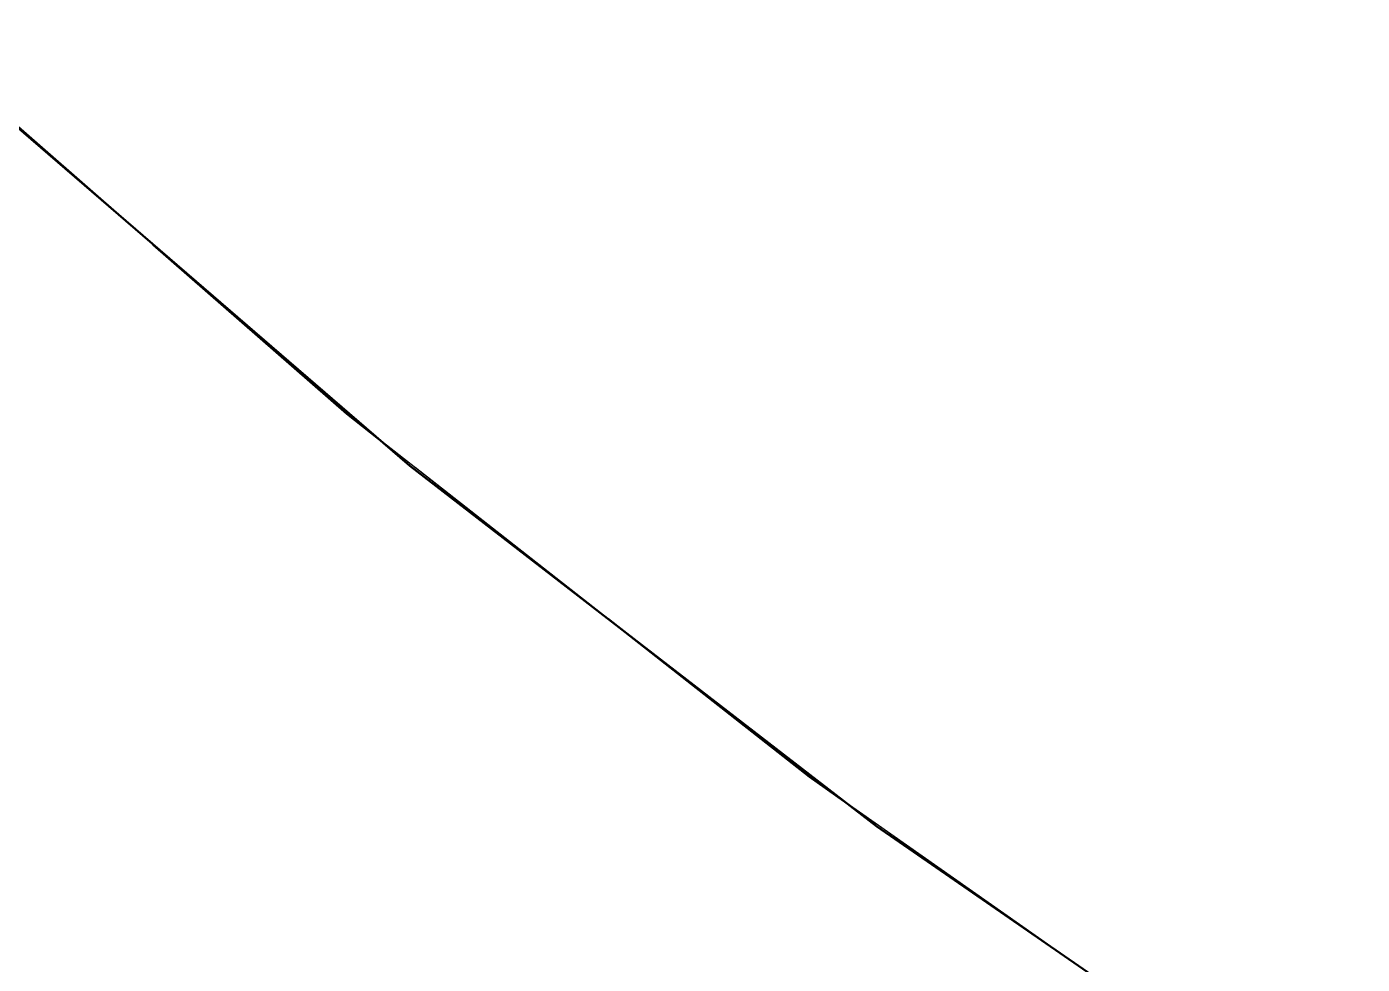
# Model space of a CAD drawing. Header units: millimetres. Extents: x 0 to 420, y 0 to 297.
# Drawn here: x 181.612 to 184.995, y 221.049 to 223.426 of the extents above; entities that cross this region are included whole.
import ezdxf

# ---------------------------------------------------------------- set-up
doc = ezdxf.new("R2010")
doc.units = ezdxf.units.MM
doc.linetypes.add('DASHED', pattern=[1.524, 1.27, -0.254])
doc.layers.add('HIDDEN', color=8, linetype='DASHED', lineweight=25)
doc.layers.add('VISIBLE', color=7, linetype='CONTINUOUS', lineweight=50)

msp = doc.modelspace()

# ---------------------------------------------------------------- linework, layer by layer
at = {"layer": 'HIDDEN'}
for points in [[(182.42241, 222.44465), (181.30052, 223.42632)], [(182.42241, 222.44465), (181.30052, 223.42632)], [(181.93231, 222.87349), (181.37687, 223.35951)], [(183.59496, 221.52407), (182.42241, 222.44465)], [(183.59496, 221.52407), (182.42241, 222.44465)], [(183.08464, 221.92473), (182.50399, 222.3806)], [(184.81485, 220.66721), (183.59496, 221.52407)], [(184.81485, 220.66721), (183.59496, 221.52407)], [(184.2859, 221.03875), (183.68168, 221.46316)]]:
    msp.add_lwpolyline(points, dxfattribs=at)
at = {"layer": 'VISIBLE'}
for points in [[(182.58226, 222.31311), (181.44981, 223.2895)], [(182.42241, 222.44465), (181.93231, 222.87349)], [(182.50399, 222.3806), (182.42241, 222.44465)], [(183.76522, 221.39858), (182.58226, 222.31311)], [(183.59496, 221.52407), (183.08464, 221.92473)], [(183.68168, 221.46316), (183.59496, 221.52407)], [(184.99531, 220.54849), (183.76522, 221.39858)]]:
    msp.add_lwpolyline(points, dxfattribs=at)

doc.saveas('drawing.dxf')
